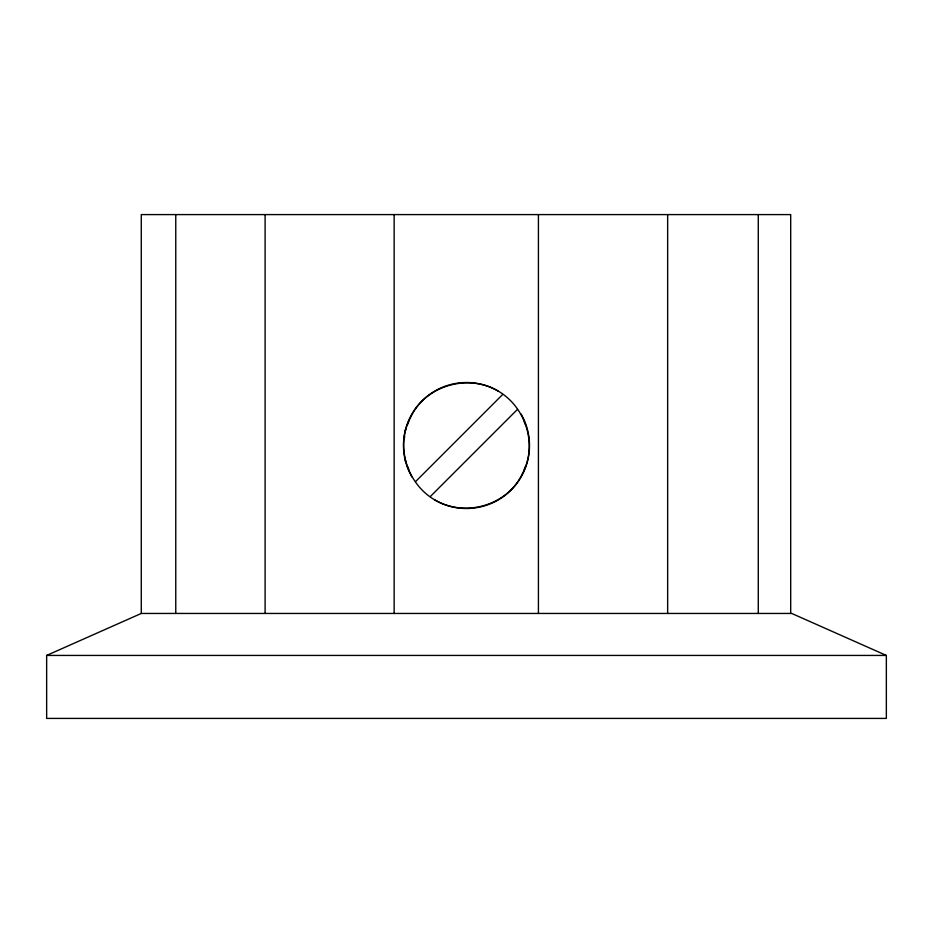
<?xml version="1.0" encoding="UTF-8"?>
<svg xmlns="http://www.w3.org/2000/svg" width="933" height="933" viewBox="0 0 933 933"><rect width="100%" height="100%" fill="white"/><g stroke="black" fill="none" stroke-linecap="round" stroke-linejoin="round"><path stroke-width="1.4" d="M404.327 438.755L404.689 436.026M405.225 431.932L405.575 429.203M407.138 425.448L408.689 421.693M524.241 469.311L525.267 466.803M415.523 481.638L502.63 394.531M430.37 496.484L517.477 409.377M46.65 655.433L141.28 613.447L791.72 613.447L886.35 655.433L886.35 718.41L46.65 718.41L46.65 655.433L886.35 655.433M497.989 390.962C467.911 373.177 424.69 385.726 410.357 417.902C394.881 446.231 407.324 484.18 435.011 500.053C465.089 517.838 508.298 505.301 522.643 473.136C537.84 444.714 525.676 406.846 497.989 390.962A62.977 62.977 0 0 0 411.954 476.996M524.241 421.704L525.267 424.212M407.138 465.567L408.689 469.322M405.225 459.083L405.575 461.812M790.694 613.447L790.694 214.59L141.28 214.59L141.28 613.447M758.272 214.59L758.272 613.447M667.655 214.59L667.655 613.447M538.423 214.59L538.423 613.447M394.146 214.59L394.146 613.447M265.112 214.59L265.112 613.447M175.766 214.59L175.766 613.447M521.046 414.019A62.977 62.977 0 0 1 435.011 500.053"/></g></svg>
